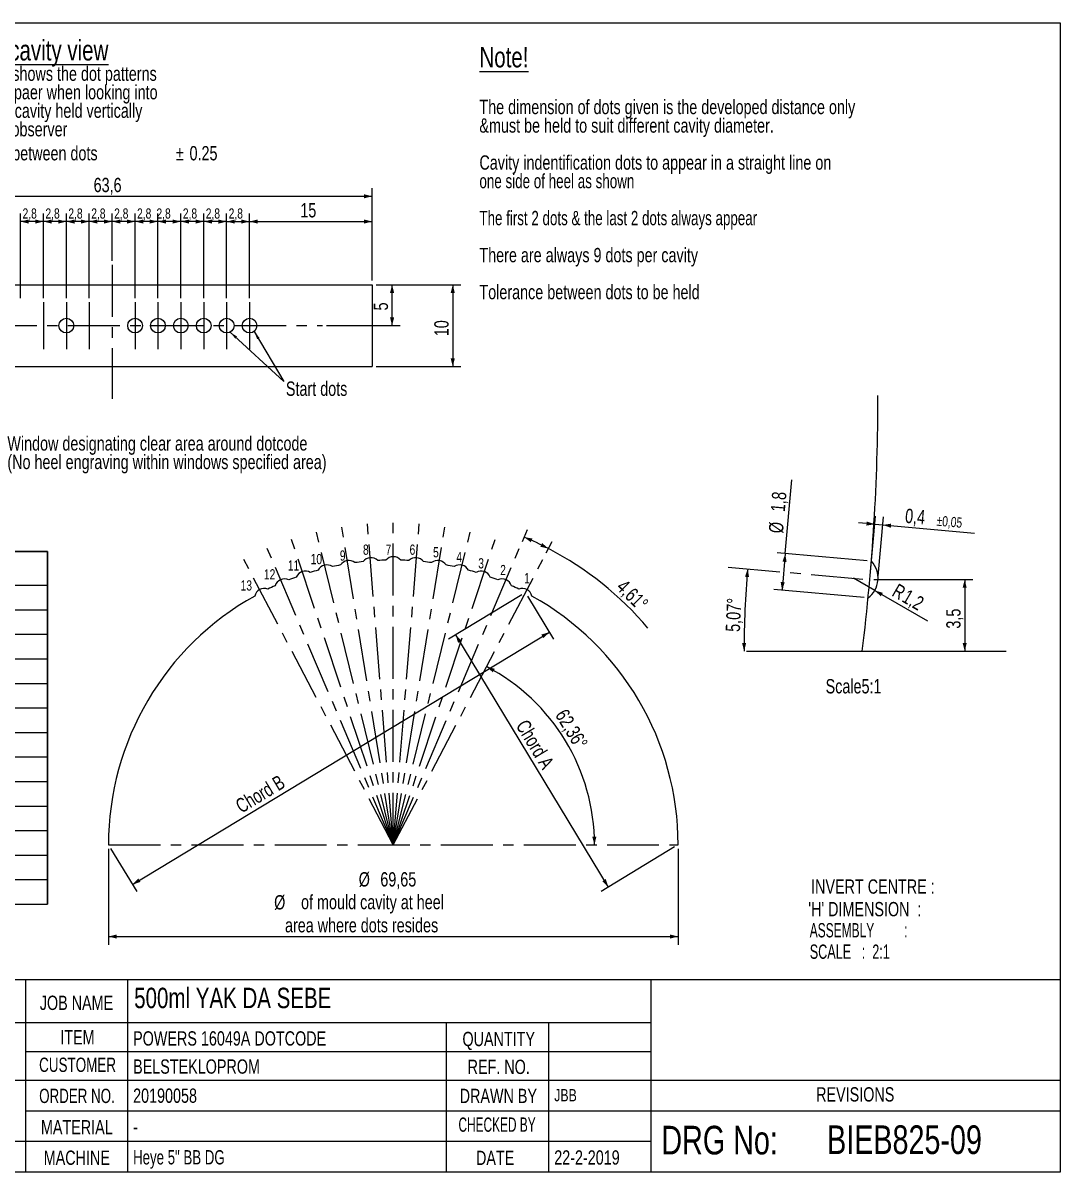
# Model space of a CAD drawing. Header units: millimetres. Extents: x 8 to 412, y 8 to 289.
# Drawn here: x 158.4 to 412, y 8 to 289 of the extents above; entities that cross this region are included whole.
import ezdxf

# ---------------------------------------------------------------- set-up
doc = ezdxf.new("R2010")
doc.units = ezdxf.units.MM
doc.linetypes.add('CENTERX2', pattern=[20.32, 12.7, -2.54, 2.54, -2.54])
for name, color, linetype in [('CENTERLINE', 4, 'CENTERX2'), ('DETAIL', 3, 'Continuous'), ('DIMENSIONS', 2, 'Continuous'), ('TEXT', 2, 'Continuous')]:
    doc.layers.add(name, color=color, linetype=linetype)
doc.layers.add('OUTLINE', color=7, linetype='Continuous', lineweight=25)
doc.styles.add('SLDTEXTSTYLE0', font='TXT', dxfattribs={"width": 0.75})
doc.styles.add('SLDTEXTSTYLE1', font='TXT', dxfattribs={"width": 0.660714})
doc.styles.add('SLDTEXTSTYLE2', font='TXT', dxfattribs={"width": 0.692308})
doc.styles.add('SLDTEXTSTYLE3', font='TXT', dxfattribs={"width": 0.702531})
doc.styles.add('SLDTEXTSTYLE4', font='TXT', dxfattribs={"width": 0.696874})
doc.styles.add('SLDTEXTSTYLE5', font='TXT', dxfattribs={"width": 0.620208})
doc.styles.add('SLDTEXTSTYLE6', font='TXT', dxfattribs={"width": 0.7})
doc.styles.add('SLDTEXTSTYLE8', font='TXT', dxfattribs={"width": 0.625})
doc.styles.add('SLDTEXTSTYLE9', font='TXT', dxfattribs={"width": 0.697917})
doc.dimstyles.new('SLDDIMSTYLE0', dxfattribs={"dimtxt": 2.5, "dimasz": 2, "dimexe": 0, "dimexo": 0.0625, "dimtad": 1, "dimlfac": 0.5, "dimrnd": 1e-09, "dimzin": 12, "dimdsep": 46, "dimtxsty": 'SLDTEXTSTYLE0', "dimsah": 1, "dimcen": 0.09, "dimadec": 0, "dimazin": 3, "dimtfac": 1, "dimtofl": 0, "dimtmove": 0, "dimatfit": 3, "dimfxl": 0, "dimfrac": 2, "dimtolj": 1, "dimtzin": 12, "dimarcsym": 0})
doc.dimstyles.new('SLDDIMSTYLE2', dxfattribs={"dimtxt": 3.5, "dimasz": 2, "dimexe": 0, "dimexo": 0.0625, "dimgap": 0.875, "dimtad": 1, "dimlfac": 0.5, "dimrnd": 1e-09, "dimzin": 12, "dimdsep": 46, "dimtxsty": 'SLDTEXTSTYLE0', "dimsah": 1, "dimcen": 0.09, "dimadec": 0, "dimazin": 3, "dimtfac": 1, "dimtofl": 0, "dimtmove": 0, "dimatfit": 3, "dimfxl": 0, "dimfrac": 2, "dimtolj": 1, "dimtzin": 12, "dimarcsym": 0})
doc.dimstyles.new('SLDDIMSTYLE3', dxfattribs={"dimtxt": 0.18, "dimasz": 2, "dimexe": 0, "dimexo": 0.0625, "dimgap": 0, "dimtad": 0, "dimtih": 1, "dimtoh": 1, "dimdec": 0, "dimrnd": 1e-09, "dimzin": 0, "dimdsep": 46, "dimtxsty": 'Standard', "dimsah": 1, "dimcen": 0.09, "dimadec": 0, "dimazin": 0, "dimtfac": 2, "dimtdec": 0, "dimtofl": 0, "dimtmove": 0, "dimatfit": 3, "dimfxl": 0, "dimfrac": 2, "dimtolj": 1, "dimtzin": 0, "dimarcsym": 0})
doc.dimstyles.new('SLDDIMSTYLE4', dxfattribs={"dimtxt": 3.5, "dimasz": 2, "dimexe": 0, "dimexo": 0.0625, "dimgap": 0.875, "dimtad": 1, "dimdec": 4, "dimlfac": 0.5, "dimzin": 12, "dimdsep": 46, "dimtxsty": 'SLDTEXTSTYLE0', "dimsah": 1, "dimcen": 0.09, "dimazin": 3, "dimtfac": 1, "dimtofl": 0, "dimtmove": 0, "dimatfit": 3, "dimfxl": 0, "dimfrac": 2, "dimtolj": 1, "dimtzin": 12, "dimarcsym": 0})
doc.dimstyles.new('SLDDIMSTYLE5', dxfattribs={"dimtxt": 3.5, "dimasz": 2, "dimexe": 0, "dimexo": 0.0625, "dimgap": 0.875, "dimtad": 1, "dimlfac": 0.2, "dimrnd": 1e-09, "dimzin": 12, "dimdsep": 46, "dimtxsty": 'SLDTEXTSTYLE0', "dimsah": 1, "dimcen": 0.09, "dimadec": 0, "dimazin": 3, "dimtfac": 1, "dimtofl": 0, "dimtmove": 0, "dimatfit": 3, "dimfxl": 0, "dimfrac": 2, "dimtolj": 1, "dimtzin": 12, "dimarcsym": 0})
doc.dimstyles.new('SLDDIMSTYLE6', dxfattribs={"dimtxt": 3.5, "dimasz": 2, "dimexe": 0, "dimexo": 0.0625, "dimgap": 0.875, "dimtad": 1, "dimlfac": 0.2, "dimrnd": 1e-09, "dimdsep": 46, "dimtxsty": 'SLDTEXTSTYLE0', "dimsah": 1, "dimcen": 0.09, "dimadec": 0, "dimazin": 2, "dimtol": 1, "dimtp": 0.05, "dimtm": 0.05, "dimtfac": 1, "dimtmove": 0, "dimatfit": 0, "dimfxl": 0, "dimfrac": 2, "dimtolj": 1, "dimarcsym": 0})
doc.dimstyles.new('SLDDIMSTYLE7', dxfattribs={"dimtxt": 3.5, "dimasz": 2, "dimexe": 0, "dimexo": 0.0625, "dimgap": 0.875, "dimtad": 1, "dimlfac": 0.2, "dimrnd": 1e-09, "dimzin": 12, "dimdsep": 46, "dimtxsty": 'SLDTEXTSTYLE0', "dimsah": 1, "dimcen": 0, "dimadec": 0, "dimazin": 3, "dimtfac": 1, "dimtofl": 0, "dimtmove": 0, "dimatfit": 3, "dimfxl": 0, "dimfrac": 2, "dimtolj": 1, "dimtzin": 12, "dimarcsym": 0})
doc.dimstyles.new('SLDDIMSTYLE8', dxfattribs={"dimtxt": 3.5, "dimasz": 2, "dimexe": 0, "dimexo": 0.0625, "dimgap": 0.875, "dimtad": 1, "dimdec": 4, "dimlfac": 0.2, "dimzin": 12, "dimdsep": 46, "dimtxsty": 'SLDTEXTSTYLE0', "dimsah": 1, "dimcen": 0.09, "dimazin": 3, "dimtfac": 1, "dimtofl": 0, "dimtmove": 0, "dimatfit": 3, "dimfxl": 0, "dimfrac": 2, "dimtolj": 1, "dimtzin": 12, "dimarcsym": 0})

# ---------------------------------------------------------------- blocks, each defined once
blk = doc.blocks.new('SW_TABLEANNOTATION_2')
at = {"layer": 'TEXT', "color": 0}
for p, q in [((0, 0), (0, -8.25)), ((0, 0), (6.17, 0)), ((0, 0), (0, -86.25)), ((71.26, 0), (0, 0)), ((6.17, 0), (6.17, -8.25)), ((6.17, 0), (30.17, 0)), ((30.17, 0), (30.17, -8.25)), ((30.17, 0), (71.26, 0)), ((71.26, 0), (71.26, -8.25)), ((71.26, -86.25), (71.26, 0)), ((0, -8.25), (0, -14.25)), ((0, -8.25), (6.17, -8.25)), ((6.17, -8.25), (6.17, -14.25)), ((6.17, -8.25), (30.17, -8.25)), ((30.17, -8.25), (30.17, -14.25)), ((30.17, -8.25), (71.26, -8.25)), ((71.26, -8.25), (71.26, -14.25)), ((0, -14.25), (0, -20.25)), ((0, -14.25), (6.17, -14.25)), ((6.17, -14.25), (6.17, -20.25)), ((6.17, -14.25), (30.17, -14.25)), ((30.17, -14.25), (30.17, -20.25)), ((30.17, -14.25), (71.26, -14.25)), ((71.26, -14.25), (71.26, -20.25)), ((0, -20.25), (0, -26.25)), ((0, -20.25), (6.17, -20.25)), ((6.17, -20.25), (6.17, -26.25)), ((6.17, -20.25), (30.17, -20.25)), ((30.17, -20.25), (30.17, -26.25)), ((30.17, -20.25), (71.26, -20.25)), ((71.26, -20.25), (71.26, -26.25)), ((0, -26.25), (0, -32.25)), ((0, -26.25), (6.17, -26.25)), ((6.17, -26.25), (6.17, -32.25)), ((6.17, -26.25), (30.17, -26.25)), ((30.17, -26.25), (30.17, -32.25)), ((30.17, -26.25), (71.26, -26.25)), ((71.26, -26.25), (71.26, -32.25)), ((0, -32.25), (0, -38.25)), ((0, -32.25), (6.17, -32.25)), ((6.17, -32.25), (6.17, -38.25)), ((6.17, -32.25), (30.17, -32.25)), ((30.17, -32.25), (30.17, -38.25)), ((30.17, -32.25), (71.26, -32.25)), ((71.26, -32.25), (71.26, -38.25)), ((0, -38.25), (0, -44.25)), ((0, -38.25), (6.17, -38.25)), ((6.17, -38.25), (6.17, -44.25)), ((6.17, -38.25), (30.17, -38.25)), ((30.17, -38.25), (30.17, -44.25)), ((30.17, -38.25), (71.26, -38.25)), ((71.26, -38.25), (71.26, -44.25)), ((0, -44.25), (0, -50.25)), ((0, -44.25), (6.17, -44.25)), ((6.17, -44.25), (6.17, -50.25)), ((6.17, -44.25), (30.17, -44.25)), ((30.17, -44.25), (30.17, -50.25)), ((30.17, -44.25), (71.26, -44.25)), ((71.26, -44.25), (71.26, -50.25)), ((0, -50.25), (0, -56.25)), ((0, -50.25), (6.17, -50.25)), ((6.17, -50.25), (6.17, -56.25)), ((6.17, -50.25), (30.17, -50.25)), ((30.17, -50.25), (30.17, -56.25)), ((30.17, -50.25), (71.26, -50.25)), ((71.26, -50.25), (71.26, -56.25)), ((0, -56.25), (0, -62.25)), ((0, -56.25), (6.17, -56.25)), ((6.17, -56.25), (6.17, -62.25)), ((6.17, -56.25), (30.17, -56.25)), ((30.17, -56.25), (30.17, -62.25)), ((30.17, -56.25), (71.26, -56.25)), ((71.26, -56.25), (71.26, -62.25)), ((0, -62.25), (0, -68.25)), ((0, -62.25), (6.17, -62.25)), ((6.17, -62.25), (6.17, -68.25)), ((6.17, -62.25), (30.17, -62.25)), ((30.17, -62.25), (30.17, -68.25)), ((30.17, -62.25), (71.26, -62.25)), ((71.26, -62.25), (71.26, -68.25)), ((0, -68.25), (0, -74.25)), ((0, -68.25), (6.17, -68.25)), ((6.17, -68.25), (6.17, -74.25)), ((6.17, -68.25), (30.17, -68.25)), ((30.17, -68.25), (30.17, -74.25)), ((30.17, -68.25), (71.26, -68.25)), ((71.26, -68.25), (71.26, -74.25)), ((0, -74.25), (0, -80.25)), ((0, -74.25), (6.17, -74.25)), ((6.17, -74.25), (6.17, -80.25)), ((6.17, -74.25), (30.17, -74.25)), ((30.17, -74.25), (30.17, -80.25)), ((30.17, -74.25), (71.26, -74.25)), ((71.26, -74.25), (71.26, -80.25)), ((0, -80.25), (0, -86.25)), ((0, -80.25), (6.17, -80.25)), ((6.17, -80.25), (6.17, -86.25)), ((6.17, -80.25), (30.17, -80.25)), ((30.17, -80.25), (30.17, -86.25)), ((30.17, -80.25), (71.26, -80.25)), ((71.26, -80.25), (71.26, -86.25)), ((0, -86.25), (6.17, -86.25)), ((0, -86.25), (71.26, -86.25)), ((6.17, -86.25), (30.17, -86.25)), ((30.17, -86.25), (71.26, -86.25))]:
    blk.add_line(p, q, dxfattribs=at)
at = {"layer": 'TEXT', "color": 0, "char_height": 3.5, "attachment_point": 1, "style": 'SLDTEXTSTYLE0'}
for s, insert in [('Chord A', (8.65, -2.31)), ('Chord B', (41.58, -2.31)), ('1', (1.79, -9.44)), ('36,06', (12.35, -9.44)), ('59,59', (44.9, -9.44)), ('2', (1.79, -15.44)), ('38,43', (12.35, -15.44)), ('58,09', (44.9, -15.44)), ('3', (1.79, -21.44)), ('40,73', (12.35, -21.44)), ('56,5', (46.19, -21.44)), ('4', (1.79, -27.44)), ('42,97', (12.35, -27.44)), ('54,82', (44.9, -27.44)), ('5', (1.79, -33.44)), ('45,14', (12.35, -33.44)), ('53,05', (44.9, -33.44)), ('6', (1.79, -39.44)), ('47,23', (12.35, -39.44)), ('51,19', (44.9, -39.44)), ('7', (1.79, -45.44)), ('49,25', (12.35, -45.44)), ('49,25', (44.9, -45.44)), ('8', (1.79, -51.44)), ('51,19', (12.35, -51.44)), ('47,23', (44.9, -51.44)), ('9', (1.79, -57.44)), ('53,05', (12.35, -57.44)), ('45,14', (44.9, -57.44)), ('10', (0.5, -63.44)), ('54,82', (12.35, -63.44)), ('42,97', (44.9, -63.44)), ('11', (0.5, -69.44)), ('56,5', (13.65, -69.44)), ('40,73', (44.9, -69.44)), ('12', (0.5, -75.44)), ('58,09', (12.35, -75.44)), ('38,43', (44.9, -75.44)), ('13', (0.5, -81.44)), ('59,59', (12.35, -81.44)), ('36,06', (44.9, -81.44))]:
    blk.add_mtext(s, dxfattribs=dict(at, insert=insert))
blk = doc.blocks.new('_D')
at = {"layer": 'DIMENSIONS'}
for p, q in [((202.61, 221.73), (202.61, 242.44)), ((208.21, 221.73), (208.21, 242.44)), ((208.21, 240.44), (202.61, 240.44))]:
    blk.add_line(p, q, dxfattribs=at)
for points in [[(202.61, 240.44), (204.61, 239.94), (204.61, 240.94)], [(208.21, 240.44), (206.21, 240.94), (206.21, 239.94)]]:
    blk.add_solid(points, dxfattribs=at)
at = {"layer": 'DIMENSIONS', "insert": (203.1, 243.66), "char_height": 2.5, "attachment_point": 1, "style": 'SLDTEXTSTYLE0'}
blk.add_mtext('2,8', dxfattribs=at)
blk = doc.blocks.new('_D_1')
at = {"layer": 'DIMENSIONS'}
for p, q in [((197.01, 221.73), (197.01, 242.44)), ((202.61, 221.73), (202.61, 242.44)), ((202.61, 240.44), (197.01, 240.44))]:
    blk.add_line(p, q, dxfattribs=at)
for points in [[(197.01, 240.44), (199.01, 239.94), (199.01, 240.94)], [(202.61, 240.44), (200.61, 240.94), (200.61, 239.94)]]:
    blk.add_solid(points, dxfattribs=at)
at = {"layer": 'DIMENSIONS', "insert": (197.5, 243.66), "char_height": 2.5, "attachment_point": 1, "style": 'SLDTEXTSTYLE0'}
blk.add_mtext('2,8', dxfattribs=at)
blk = doc.blocks.new('_D_2')
at = {"layer": 'DIMENSIONS'}
for p, q in [((191.41, 221.73), (191.41, 242.44)), ((197.01, 221.73), (197.01, 242.44)), ((197.01, 240.44), (191.41, 240.44))]:
    blk.add_line(p, q, dxfattribs=at)
for points in [[(191.41, 240.44), (193.41, 239.94), (193.41, 240.94)], [(197.01, 240.44), (195.01, 240.94), (195.01, 239.94)]]:
    blk.add_solid(points, dxfattribs=at)
at = {"layer": 'DIMENSIONS', "insert": (191.05, 243.66), "char_height": 2.5, "attachment_point": 1, "style": 'SLDTEXTSTYLE0'}
blk.add_mtext('2,8', dxfattribs=at)
blk = doc.blocks.new('_D_3')
at = {"layer": 'DIMENSIONS'}
for p, q in [((185.81, 221.73), (185.81, 242.44)), ((191.41, 221.73), (191.41, 242.44)), ((191.41, 240.44), (185.81, 240.44))]:
    blk.add_line(p, q, dxfattribs=at)
for points in [[(185.81, 240.44), (187.81, 239.94), (187.81, 240.94)], [(191.41, 240.44), (189.41, 240.94), (189.41, 239.94)]]:
    blk.add_solid(points, dxfattribs=at)
at = {"layer": 'DIMENSIONS', "insert": (186.3, 243.66), "char_height": 2.5, "attachment_point": 1, "style": 'SLDTEXTSTYLE0'}
blk.add_mtext('2,8', dxfattribs=at)
blk = doc.blocks.new('_D_4')
at = {"layer": 'DIMENSIONS'}
for p, q in [((180.21, 230.82), (180.21, 242.44)), ((185.81, 221.73), (185.81, 242.44)), ((185.81, 240.44), (180.21, 240.44))]:
    blk.add_line(p, q, dxfattribs=at)
for points in [[(180.21, 240.44), (182.21, 239.94), (182.21, 240.94)], [(185.81, 240.44), (183.81, 240.94), (183.81, 239.94)]]:
    blk.add_solid(points, dxfattribs=at)
at = {"layer": 'DIMENSIONS', "insert": (180.7, 243.66), "char_height": 2.5, "attachment_point": 1, "style": 'SLDTEXTSTYLE0'}
blk.add_mtext('2,8', dxfattribs=at)
blk = doc.blocks.new('_D_5')
at = {"layer": 'DIMENSIONS'}
for p, q in [((174.61, 221.73), (174.61, 242.44)), ((180.21, 230.82), (180.21, 242.44)), ((180.21, 240.44), (174.61, 240.44))]:
    blk.add_line(p, q, dxfattribs=at)
for points in [[(174.61, 240.44), (176.61, 239.94), (176.61, 240.94)], [(180.21, 240.44), (178.21, 240.94), (178.21, 239.94)]]:
    blk.add_solid(points, dxfattribs=at)
at = {"layer": 'DIMENSIONS', "insert": (175.1, 243.66), "char_height": 2.5, "attachment_point": 1, "style": 'SLDTEXTSTYLE0'}
blk.add_mtext('2,8', dxfattribs=at)
blk = doc.blocks.new('_D_6')
at = {"layer": 'DIMENSIONS'}
for p, q in [((169.01, 221.73), (169.01, 242.44)), ((174.61, 221.73), (174.61, 242.44)), ((174.61, 240.44), (169.01, 240.44))]:
    blk.add_line(p, q, dxfattribs=at)
for points in [[(169.01, 240.44), (171.01, 239.94), (171.01, 240.94)], [(174.61, 240.44), (172.61, 240.94), (172.61, 239.94)]]:
    blk.add_solid(points, dxfattribs=at)
at = {"layer": 'DIMENSIONS', "insert": (169.5, 243.66), "char_height": 2.5, "attachment_point": 1, "style": 'SLDTEXTSTYLE0'}
blk.add_mtext('2,8', dxfattribs=at)
blk = doc.blocks.new('_D_7')
at = {"layer": 'DIMENSIONS'}
for p, q in [((163.41, 221.73), (163.41, 242.44)), ((169.01, 221.73), (169.01, 242.44)), ((169.01, 240.44), (163.41, 240.44))]:
    blk.add_line(p, q, dxfattribs=at)
for points in [[(163.41, 240.44), (165.41, 239.94), (165.41, 240.94)], [(169.01, 240.44), (167.01, 240.94), (167.01, 239.94)]]:
    blk.add_solid(points, dxfattribs=at)
at = {"layer": 'DIMENSIONS', "insert": (163.9, 243.66), "char_height": 2.5, "attachment_point": 1, "style": 'SLDTEXTSTYLE0'}
blk.add_mtext('2,8', dxfattribs=at)
blk = doc.blocks.new('_D_8')
at = {"layer": 'DIMENSIONS'}
for p, q in [((157.81, 221.73), (157.81, 242.44)), ((163.41, 221.73), (163.41, 242.44)), ((163.41, 240.44), (157.81, 240.44))]:
    blk.add_line(p, q, dxfattribs=at)
for points in [[(157.81, 240.44), (159.81, 239.94), (159.81, 240.94)], [(163.41, 240.44), (161.41, 240.94), (161.41, 239.94)]]:
    blk.add_solid(points, dxfattribs=at)
at = {"layer": 'DIMENSIONS', "insert": (158.3, 243.66), "char_height": 2.5, "attachment_point": 1, "style": 'SLDTEXTSTYLE0'}
blk.add_mtext('2,8', dxfattribs=at)
blk = doc.blocks.new('_D_11')
at = {"layer": 'DIMENSIONS'}
for p, q in [((208.21, 221.73), (208.21, 242.44)), ((213.81, 221.73), (213.81, 242.44)), ((208.21, 240.44), (213.81, 240.44))]:
    blk.add_line(p, q, dxfattribs=at)
for points in [[(208.21, 240.44), (210.21, 239.94), (210.21, 240.94)], [(213.81, 240.44), (211.81, 240.94), (211.81, 239.94)]]:
    blk.add_solid(points, dxfattribs=at)
at = {"layer": 'DIMENSIONS', "insert": (208.7, 243.66), "char_height": 2.5, "attachment_point": 1, "style": 'SLDTEXTSTYLE0'}
blk.add_mtext('2,8', dxfattribs=at)
blk = doc.blocks.new('_D_13')
at = {"layer": 'DIMENSIONS'}
for p, q in [((244.81, 224.99), (265.5, 224.99)), ((263.5, 224.99), (263.5, 204.99)), ((244.81, 204.99), (265.5, 204.99))]:
    blk.add_line(p, q, dxfattribs=at)
for points in [[(263.5, 224.99), (263, 222.99), (264, 222.99)], [(263.5, 204.99), (264, 206.99), (263, 206.99)]]:
    blk.add_solid(points, dxfattribs=at)
at = {"layer": 'DIMENSIONS', "insert": (258.99, 212.4), "char_height": 3.5, "attachment_point": 1, "rotation": 90, "style": 'SLDTEXTSTYLE0'}
blk.add_mtext('10', dxfattribs=at)
blk = doc.blocks.new('_D_14')
at = {"layer": 'DIMENSIONS'}
for p, q in [((213.81, 221.73), (213.81, 242.44)), ((243.81, 225.99), (243.81, 242.44)), ((213.81, 240.44), (243.81, 240.44))]:
    blk.add_line(p, q, dxfattribs=at)
for points in [[(213.81, 240.44), (215.81, 239.94), (215.81, 240.94)], [(243.81, 240.44), (241.81, 240.94), (241.81, 239.94)]]:
    blk.add_solid(points, dxfattribs=at)
at = {"layer": 'DIMENSIONS', "insert": (226.22, 244.95), "char_height": 3.5, "attachment_point": 1, "style": 'SLDTEXTSTYLE0'}
blk.add_mtext('15', dxfattribs=at)
blk = doc.blocks.new('_D_16')
at = {"layer": 'DIMENSIONS'}
for p, q in [((116.61, 225.99), (116.61, 248.62)), ((243.81, 225.99), (243.81, 248.62)), ((116.61, 246.62), (243.81, 246.62))]:
    blk.add_line(p, q, dxfattribs=at)
for points in [[(116.61, 246.62), (118.61, 246.12), (118.61, 247.12)], [(243.81, 246.62), (241.81, 247.12), (241.81, 246.12)]]:
    blk.add_solid(points, dxfattribs=at)
at = {"layer": 'DIMENSIONS', "insert": (175.68, 251.13), "char_height": 3.5, "attachment_point": 1, "style": 'SLDTEXTSTYLE0'}
blk.add_mtext('63,6', dxfattribs=at)
blk = doc.blocks.new('_D_17')
at = {"layer": 'DIMENSIONS'}
for p, q in [((244.81, 224.99), (250.67, 224.99)), ((248.67, 214.99), (248.67, 224.99)), ((232.65, 214.99), (250.67, 214.99))]:
    blk.add_line(p, q, dxfattribs=at)
for points in [[(248.67, 224.99), (248.17, 222.99), (249.17, 222.99)], [(248.67, 214.99), (249.17, 216.99), (248.17, 216.99)]]:
    blk.add_solid(points, dxfattribs=at)
at = {"layer": 'DIMENSIONS', "insert": (244.16, 218.7), "char_height": 3.5, "attachment_point": 1, "rotation": 90, "style": 'SLDTEXTSTYLE0'}
blk.add_mtext('5', dxfattribs=at)
blk = doc.blocks.new('SW_NOTE_0_5')
at = {"layer": 'TEXT', "color": 0, "char_height": 3.5, "attachment_point": 1, "style": 'SLDTEXTSTYLE0'}
for s, insert in [('Tolerance between dots', (0, 4.5)), ('%%p', (56.62, 4.5)), ('0.25', (59.95, 4.5))]:
    blk.add_mtext(s, dxfattribs=dict(at, insert=insert))
blk = doc.blocks.new('SW_NOTE_0_6')
at = {"layer": 'TEXT', "color": 0, "char_height": 3.5, "attachment_point": 1, "style": 'SLDTEXTSTYLE0'}
for s, insert in [('Window designating clear area around dotcode', (0.56, 4.54)), ('(No heel engraving within windows specified area)', (0.56, 0.01))]:
    blk.add_mtext(s, dxfattribs=dict(at, insert=insert))
blk = doc.blocks.new('SW_NOTE_0_7')
at = {"layer": 'TEXT', "color": 0, "attachment_point": 1, "style": 'SLDTEXTSTYLE0'}
for s, insert, char_height in [('\\LMould cavity view', (0, 6.45), 5), ('The chart shows the dot patterns', (0, -0.03), 3.5), ('as they appaer when looking into', (0, -4.55), 3.5), ('the mould cavity held vertically', (0, -9.08), 3.5), ('in front of observer', (0, -13.61), 3.5)]:
    blk.add_mtext(s, dxfattribs=dict(at, insert=insert, char_height=char_height))
blk = doc.blocks.new('SW_NOTE_0_8')
at = {"layer": 'TEXT', "color": 0, "attachment_point": 1}
for s, insert, char_height, style in [('\\LNote!', (0, 6.45), 5, 'SLDTEXTSTYLE0'), ('The dimension of dots given is the developed distance only', (0, -6.49), 3.5, 'SLDTEXTSTYLE0'), ('&must be held to suit different cavity diameter.', (0, -11.02), 3.5, 'SLDTEXTSTYLE0'), ('Cavity indentification dots to appear in a straight line on', (0, -20.07), 3.5, 'SLDTEXTSTYLE0'), ('one side of heel as shown', (0, -24.6), 3.5, 'SLDTEXTSTYLE6'), ('The first 2 dots & the last 2 dots always appear', (0, -33.65), 3.5, 'SLDTEXTSTYLE9'), ('There are always 9 dots per cavity', (0, -42.7), 3.5, 'SLDTEXTSTYLE0'), ('Tolerance between dots to be held', (0, -51.75), 3.5, 'SLDTEXTSTYLE0')]:
    blk.add_mtext(s, dxfattribs=dict(at, insert=insert, char_height=char_height, style=style))
blk = doc.blocks.new('_D_18')
at = {"layer": 'DIMENSIONS'}
for p, q in [((179.32, 87.01), (179.32, 63.59)), ((318.62, 87.01), (318.62, 63.59)), ((179.32, 65.59), (318.62, 65.59))]:
    blk.add_line(p, q, dxfattribs=at)
for points in [[(179.32, 65.59), (181.32, 65.09), (181.32, 66.09)], [(318.62, 65.59), (316.62, 66.09), (316.62, 65.09)]]:
    blk.add_solid(points, dxfattribs=at)
at = {"layer": 'DIMENSIONS', "char_height": 3.5, "attachment_point": 1, "style": 'SLDTEXTSTYLE0'}
for s, insert in [('%%c', (240.51, 81.32)), ('69,65', (245.79, 81.32)), ('of mould cavity at heel', (226.41, 75.77)), ('%%c', (219.82, 75.71)), ('area where dots resides', (222.48, 70.11))]:
    blk.add_mtext(s, dxfattribs=dict(at, insert=insert))
blk = doc.blocks.new('_D_19')
at = {"layer": 'DIMENSIONS'}
blk.add_arc((248.97, 88.01), 49.19, 0, 62.3598, dxfattribs=at)
for points in [[(271.79, 131.59), (273.3, 130.19), (273.78, 131.06)], [(298.16, 88.01), (298.62, 90.02), (297.62, 90)]]:
    blk.add_solid(points, dxfattribs=at)
at = {"layer": 'DIMENSIONS', "insert": (291.42, 121.59), "char_height": 3.5, "attachment_point": 1, "rotation": 301.1799, "style": 'SLDTEXTSTYLE0'}
blk.add_mtext('62,36°', dxfattribs=at)
blk = doc.blocks.new('_D_20')
at = {"layer": 'DIMENSIONS'}
for p, q in [((280.52, 162.23), (281.75, 165.11)), ((286.38, 159.46), (287.83, 162.23))]:
    blk.add_line(p, q, dxfattribs=at)
for start, end in [(62.3598, 66.9665), (40.4141, 62.3598)]:
    blk.add_arc((248.97, 88.01), 81.78, start, end, dxfattribs=at)
for points in [[(280.96, 163.27), (282.59, 162.01), (283, 162.92)], [(286.91, 160.46), (285.35, 161.81), (284.9, 160.92)]]:
    blk.add_solid(points, dxfattribs=at)
at = {"layer": 'DIMENSIONS', "insert": (305.74, 153.22), "char_height": 3.5, "attachment_point": 1, "rotation": 315.3385, "style": 'SLDTEXTSTYLE0'}
blk.add_mtext('4,61°', dxfattribs=at)
blk = doc.blocks.new('_D_21')
at = {"layer": 'DIMENSIONS'}
for p, q in [((280.42, 149.19), (262.49, 138.34)), ((264.2, 139.38), (301.54, 77.67)), ((317.76, 87.49), (299.82, 76.64))]:
    blk.add_line(p, q, dxfattribs=at)
for points in [[(264.2, 139.38), (264.8, 137.41), (265.66, 137.92)], [(301.54, 77.67), (300.93, 79.64), (300.07, 79.13)]]:
    blk.add_solid(points, dxfattribs=at)
at = {"layer": 'DIMENSIONS', "insert": (281.8, 119), "char_height": 3.5, "attachment_point": 1, "rotation": 301.1799, "style": 'SLDTEXTSTYLE0'}
blk.add_mtext('Chord A', dxfattribs=at)
blk = doc.blocks.new('_D_22')
at = {"layer": 'DIMENSIONS'}
for p, q in [((281.8, 148.86), (288.17, 138.32)), ((185.17, 78.33), (287.13, 140.03)), ((179.83, 87.15), (186.21, 76.62))]:
    blk.add_line(p, q, dxfattribs=at)
for points in [[(287.13, 140.03), (285.16, 139.43), (285.68, 138.57)], [(185.17, 78.33), (187.14, 78.94), (186.62, 79.8)]]:
    blk.add_solid(points, dxfattribs=at)
at = {"layer": 'DIMENSIONS', "insert": (209.99, 98.62), "char_height": 3.5, "attachment_point": 1, "rotation": 31.1799, "style": 'SLDTEXTSTYLE0'}
blk.add_mtext('Chord B', dxfattribs=at)
blk = doc.blocks.new('_D_23')
at = {"layer": 'DIMENSIONS'}
for p, q in [((344.81, 159.22), (346.41, 177.28)), ((364.86, 157.44), (342.82, 159.4)), ((344.81, 159.22), (344.02, 150.26)), ((364.07, 148.48), (342.02, 150.43))]:
    blk.add_line(p, q, dxfattribs=at)
for points in [[(344.81, 159.22), (344.14, 157.27), (345.13, 157.18)], [(344.02, 150.26), (344.69, 152.2), (343.69, 152.29)]]:
    blk.add_solid(points, dxfattribs=at)
at = {"layer": 'DIMENSIONS', "char_height": 3.5, "attachment_point": 1, "rotation": 84.9302, "style": 'SLDTEXTSTYLE0'}
for s, insert in [('1,8', (341.21, 169.65)), ('%%c', (340.74, 164.4))]:
    blk.add_mtext(s, dxfattribs=dict(at, insert=insert))
blk = doc.blocks.new('_D_24')
at = {"layer": 'DIMENSIONS'}
for p, q in [((366.68, 166.41), (362.7, 166.77)), ((365.57, 153.86), (366.86, 168.41)), ((366.68, 166.41), (368.68, 166.24)), ((367.56, 153.69), (368.85, 168.23)), ((368.68, 166.24), (391.11, 164.25))]:
    blk.add_line(p, q, dxfattribs=at)
for points in [[(366.68, 166.41), (364.74, 167.09), (364.65, 166.09)], [(368.68, 166.24), (370.62, 165.56), (370.71, 166.56)]]:
    blk.add_solid(points, dxfattribs=at)
at = {"layer": 'DIMENSIONS', "attachment_point": 1, "rotation": 354.9302, "style": 'SLDTEXTSTYLE0'}
for s, insert, char_height in [('0,4', (374.31, 170.27), 3.5), ('±0,05', (381.95, 168.57), 2.5)]:
    blk.add_mtext(s, dxfattribs=dict(at, insert=insert, char_height=char_height))
blk = doc.blocks.new('_D_25')
at = {"layer": 'DIMENSIONS'}
for p, q in [((366.48, 152.87), (390.69, 152.87)), ((388.69, 152.87), (388.69, 135.37))]:
    blk.add_line(p, q, dxfattribs=at)
for points in [[(388.69, 152.87), (388.19, 150.87), (389.19, 150.87)], [(388.69, 135.37), (389.19, 137.37), (388.19, 137.37)]]:
    blk.add_solid(points, dxfattribs=at)
at = {"layer": 'DIMENSIONS', "insert": (384.18, 140.89), "char_height": 3.5, "attachment_point": 1, "rotation": 90, "style": 'SLDTEXTSTYLE0'}
blk.add_mtext('3,5', dxfattribs=at)
blk = doc.blocks.new('_D_26')
at = {"layer": 'DIMENSIONS'}
for q in [(361.48, 153.22), (379.59, 142.76)]:
    blk.add_line((366.69, 150.21), q, dxfattribs=at)
blk.add_solid([(366.69, 150.21), (368.17, 148.78), (368.67, 149.65)], dxfattribs=at)
at = {"layer": 'DIMENSIONS', "char_height": 3.5, "attachment_point": 1, "rotation": 330, "style": 'SLDTEXTSTYLE0'}
for s, insert in [('R', (372.4, 152.07)), ('1,2', (374.85, 150.66))]:
    blk.add_mtext(s, dxfattribs=dict(at, insert=insert))
blk = doc.blocks.new('_D_27')
at = {"layer": 'DIMENSIONS'}
blk.add_arc((562.74, 135.37), 228, 174.9302, 180, dxfattribs=at)
for points in [[(335.63, 155.52), (334.97, 153.57), (335.96, 153.48)], [(334.74, 135.37), (335.25, 137.37), (334.25, 137.37)]]:
    blk.add_solid(points, dxfattribs=at)
at = {"layer": 'DIMENSIONS', "insert": (330.22, 140.2), "char_height": 3.5, "attachment_point": 1, "rotation": 87.4651, "style": 'SLDTEXTSTYLE0'}
blk.add_mtext('5,07°', dxfattribs=at)

msp = doc.modelspace()

# ---------------------------------------------------------------- linework, layer by layer
at = {"layer": 'CENTERLINE'}
for p, q in [((180.20959, 229.8209), (180.20959, 197.05107)), ((163.40959, 220.73444), (163.40959, 209.24218)), ((169.00959, 220.73444), (169.00959, 209.24218)), ((174.60959, 220.73444), (174.60959, 209.24218)), ((185.80959, 220.73444), (185.80959, 209.24218)), ((191.40959, 220.73444), (191.40959, 209.24218)), ((197.00959, 220.73444), (197.00959, 209.24218)), ((202.60959, 220.73444), (202.60959, 209.24218)), ((208.20959, 220.73444), (208.20959, 209.24218)), ((213.80959, 220.73444), (213.80959, 209.24218)), ((128.76686, 214.98831), (231.65232, 214.98831)), ((248.96553, 88.00994), (236.21261, 166.63236)), ((248.96553, 88.00994), (242.5684, 167.40263)), ((248.96553, 88.00994), (248.96553, 167.65994)), ((248.96553, 88.00994), (255.36265, 167.40263)), ((248.96553, 88.00994), (261.71844, 166.63236)), ((248.96553, 88.00994), (223.78875, 163.57615)), ((248.96553, 88.00994), (223.78875, 163.57615)), ((248.96553, 88.00994), (229.93922, 165.35412)), ((248.96553, 88.00994), (267.99183, 165.35412)), ((248.96553, 88.00994), (274.1423, 163.57615)), ((248.96553, 88.00994), (217.80096, 161.30995)), ((248.96553, 88.00994), (280.1301, 161.30995)), ((248.96553, 88.00994), (212.01451, 158.57016)), ((248.96553, 88.00994), (285.91654, 158.57016)), ((330.86944, 155.93897), (365.4823, 152.86826)), ((179.31553, 88.00994), (318.61553, 88.00994))]:
    msp.add_line(p, q, dxfattribs=at)
at = {"layer": 'DETAIL'}
for p, q in [((116.60959, 224.98831), (243.80959, 224.98831)), ((243.80959, 224.98831), (243.80959, 204.98831)), ((116.60959, 204.98831), (243.80959, 204.98831))]:
    msp.add_line(p, q, dxfattribs=at)
at = {"layer": 'OUTLINE'}
for p, q in [((8, 289), (412, 289)), ((412, 289), (412, 8)), ((335.29562, 135.36826), (398.84325, 135.36826)), ((412, 55), (8, 55)), ((159, 55), (159, 8)), ((184, 55), (184, 8)), ((312, 8), (312, 55)), ((159, 44.5), (99, 44.5)), ((312, 44.5), (159, 44.5)), ((262, 8), (262, 44.5)), ((287, 8), (287, 44.5)), ((159, 37.5), (312, 37.5)), ((99, 30.5), (412, 30.5)), ((159, 23), (312, 23)), ((312, 23), (412, 23)), ((312, 15.5), (99, 15.5)), ((412, 8), (8, 8))]:
    msp.add_line(p, q, dxfattribs=at)
for centre in [(169.00959, 214.98831), (185.80959, 214.98831), (191.40959, 214.98831), (197.00959, 214.98831), (202.60959, 214.98831), (208.20959, 214.98831), (213.80959, 214.98831)]:
    msp.add_circle(centre, 1.8, dxfattribs=at)
for centre, radius, start, end in [((-141.7557, 197.86826), 509.23019, 352.9500681, 0), ((238.06662, 155.20234), 2.37941, 50.0576774, 148.369106), ((243.49841, 155.86062), 2.37941, 45.4509816, 143.7624101), ((248.96553, 88.00994), 69.65, 91.4808885, 93.1258073), ((248.96553, 156.08053), 2.37941, 40.8442857, 139.1557143), ((248.96553, 88.00994), 69.65, 86.8741927, 88.5191115), ((254.43264, 155.86062), 2.37941, 36.2375899, 134.5490184), ((259.86444, 155.20234), 2.37941, 31.630894, 129.9423226), ((227.44892, 152.59043), 2.37941, 59.2710691, 157.5824976), ((248.96553, 88.00994), 69.65, 105.3009761, 106.9458948), ((232.70524, 154.10992), 2.37941, 54.6643732, 152.9758018), ((248.96553, 88.00994), 69.65, 100.6942802, 102.339199), ((248.96553, 88.00994), 69.65, 96.0875844, 97.7325031), ((248.96553, 88.00994), 69.65, 82.2674969, 83.9124156), ((248.96553, 88.00994), 69.65, 77.660801, 79.3057198), ((265.22582, 154.10992), 2.37941, 27.0241982, 125.3356268), ((248.96553, 88.00994), 69.65, 73.0541052, 74.6990239), ((270.48213, 152.59043), 2.37941, 22.4175024, 120.7289309), ((361.47543, 153.22373), 6.02261, 306.5831432, 43.277326), ((222.33162, 150.65369), 2.37941, 63.8777649, 162.1891935), ((248.96553, 88.00994), 69.65, 109.9076719, 111.5525907), ((248.96553, 88.00994), 69.65, 68.4474093, 70.0923281), ((275.59943, 150.65369), 2.37941, 17.8108065, 116.1222351), ((275.59943, 150.65369), 2.37941, 17.8108065, 116.1222351), ((217.3864, 148.31221), 2.37941, 68.4844608, 166.7958893), ((248.96553, 88.00994), 69.65, 114.5143677, 116.1592865), ((248.96553, 88.00994), 69.65, 63.8407135, 65.4856323), ((280.54465, 148.31221), 2.37941, 13.2041107, 111.5155392), ((248.96553, 88.00994), 69.65, 119.1210636, 180), ((248.96553, 88.00994), 69.65, 0, 60.8789364)]:
    msp.add_arc(centre, radius, start, end, dxfattribs=at)

# ---------------------------------------------------------------- block references
at = {"layer": 'TEXT'}
for name, p in [('SW_NOTE_0_7', (139.99589, 278.38373)), ('SW_NOTE_0_8', (270.02246, 276.69586)), ('SW_NOTE_0_5', (139.18739, 254.4036)), ('SW_NOTE_0_6', (154.02977, 183.39085)), ('SW_TABLEANNOTATION_2', (93.10775, 159.75441))]:
    msp.add_blockref(name, p, dxfattribs=at)

# ---------------------------------------------------------------- texts
for s, insert, char_height, attachment_point, style in [('Start dots', (222.70015, 201.31612), 3.5, 1, 'SLDTEXTSTYLE0'), ('8', (242.94685, 161.45111), 2.5, 3, 'SLDTEXTSTYLE0'), ('7', (247.08891, 161.45111), 2.5, 1, 'SLDTEXTSTYLE0'), ('6', (252.94128, 161.45111), 2.5, 1, 'SLDTEXTSTYLE0'), ('5', (258.68519, 160.82491), 2.5, 1, 'SLDTEXTSTYLE0'), ('11', (225.97037, 157.59227), 2.5, 3, 'SLDTEXTSTYLE0'), ('10', (231.54791, 159.14622), 2.5, 3, 'SLDTEXTSTYLE0'), ('9', (237.28059, 160.00766), 2.5, 3, 'SLDTEXTSTYLE0'), ('4', (264.375, 159.64183), 2.5, 1, 'SLDTEXTSTYLE0'), ('3', (269.73563, 158.10864), 2.5, 1, 'SLDTEXTSTYLE0'), ('12', (220.11045, 155.4115), 2.5, 3, 'SLDTEXTSTYLE0'), ('2', (275.09791, 156.46178), 2.5, 1, 'SLDTEXTSTYLE0'), ('13', (214.41342, 152.7019), 2.5, 3, 'SLDTEXTSTYLE0'), ('1', (280.97565, 154.46302), 2.5, 1, 'SLDTEXTSTYLE0'), ('Scale5:1', (354.68063, 128.54664), 3.5, 1, 'SLDTEXTSTYLE0'), ('INVERT CENTRE :', (351.13201, 79.56571), 3.5, 1, 'SLDTEXTSTYLE0'), ("'H' DIMENSION  :", (350.44396, 74.03884), 3.5, 1, 'SLDTEXTSTYLE0'), ('ASSEMBLY         :', (350.79564, 68.87764), 3.5, 1, 'SLDTEXTSTYLE8'), ('SCALE   :  2:1', (350.79564, 63.64092), 3.5, 1, 'SLDTEXTSTYLE1'), ('JOB NAME', (171.48697, 51.1278), 3.5, 2, 'SLDTEXTSTYLE0'), ('500ml YAK DA SEBE', (185.59608, 53.07133), 5, 1, 'SLDTEXTSTYLE0'), ('ITEM', (171.71908, 42.70142), 3.5, 2, 'SLDTEXTSTYLE0'), ('POWERS 16049A DOTCODE', (185.33565, 42.42156), 3.5, 1, 'SLDTEXTSTYLE0'), ('QUANTITY', (274.74339, 42.28181), 3.5, 2, 'SLDTEXTSTYLE0'), ('CUSTOMER', (171.75551, 35.97385), 3.5, 2, 'SLDTEXTSTYLE3'), ('BELSTEKLOPROM', (185.33565, 35.54554), 3.5, 1, 'SLDTEXTSTYLE0'), ('REF. NO.', (274.74262, 35.47023), 3.5, 2, 'SLDTEXTSTYLE0'), ('ORDER NO.', (171.60764, 28.37055), 3.5, 2, 'SLDTEXTSTYLE4'), ('20190058', (185.33565, 28.42402), 3.5, 1, 'SLDTEXTSTYLE0'), ('DRAWN BY', (274.64783, 28.36069), 3.5, 2, 'SLDTEXTSTYLE0'), ('JBB', (288.31932, 28.2897), 3, 1, 'SLDTEXTSTYLE0'), ('REVISIONS', (361.91901, 28.73986), 3.5, 2, 'SLDTEXTSTYLE0'), ('MATERIAL', (171.57082, 20.7035), 3.5, 2, 'SLDTEXTSTYLE0'), ('CHECKED BY', (274.33641, 21.33873), 3.5, 2, 'SLDTEXTSTYLE5'), ('-', (185.32857, 20.80281), 3.5, 1, 'SLDTEXTSTYLE0'), ('DRG No:', (314.51995, 19.3028), 7, 1, 'SLDTEXTSTYLE0'), ('BIEB825-09', (355.0469, 19.40975), 7, 1, 'SLDTEXTSTYLE0'), ('MACHINE', (171.56839, 13.25379), 3.5, 2, 'SLDTEXTSTYLE0'), ('Heye 5" BB DG', (185.32857, 13.35309), 3.5, 1, 'SLDTEXTSTYLE2'), ('DATE', (273.867, 13.20559), 3.5, 2, 'SLDTEXTSTYLE0'), ('22-2-2019', (288.31932, 13.3049), 3.5, 1, 'SLDTEXTSTYLE0')]:
    msp.add_mtext(s, dxfattribs=dict(at, insert=insert, char_height=char_height, attachment_point=attachment_point, style=style))

# ---------------------------------------------------------------- dimensions: what is measured, and where the dimension line sits
at = {"layer": 'DIMENSIONS'}
for base, p1, p2, dimstyle, picture, middle in [((243.80959, 246.61915), (116.60959, 224.98831), (243.80959, 224.98831), 'SLDDIMSTYLE2', '_D_16', (180.20959, 246.61915)), ((243.80959, 240.44101), (213.80959, 220.73444), (243.80959, 224.98831), 'SLDDIMSTYLE2', '_D_14', (228.80959, 240.44101)), ((157.80959, 240.44101), (163.40959, 220.73444), (157.80959, 220.73444), 'SLDDIMSTYLE0', '_D_8', (160.60959, 240.44101)), ((163.40959, 240.44101), (169.00959, 220.73444), (163.40959, 220.73444), 'SLDDIMSTYLE0', '_D_7', (166.20959, 240.44101)), ((169.00959, 240.44101), (174.60959, 220.73444), (169.00959, 220.73444), 'SLDDIMSTYLE0', '_D_6', (171.80959, 240.44101)), ((174.60959, 240.44101), (180.20959, 229.8209), (174.60959, 220.73444), 'SLDDIMSTYLE0', '_D_5', (177.40959, 240.44101)), ((180.20959, 240.44101), (185.80959, 220.73444), (180.20959, 229.8209), 'SLDDIMSTYLE0', '_D_4', (183.00959, 240.44101)), ((185.80959, 240.44101), (191.40959, 220.73444), (185.80959, 220.73444), 'SLDDIMSTYLE0', '_D_3', (188.60959, 240.44101)), ((191.40959, 240.44101), (197.00959, 220.73444), (191.40959, 220.73444), 'SLDDIMSTYLE0', '_D_2', (193.35701, 240.44101)), ((197.00959, 240.44101), (202.60959, 220.73444), (197.00959, 220.73444), 'SLDDIMSTYLE0', '_D_1', (199.80959, 240.44101)), ((202.60959, 240.44101), (208.20959, 220.73444), (202.60959, 220.73444), 'SLDDIMSTYLE0', '_D', (205.40959, 240.44101)), ((213.80959, 240.44101), (208.20959, 220.73444), (213.80959, 220.73444), 'SLDDIMSTYLE0', '_D_11', (211.00959, 240.44101))]:
    dim = msp.add_linear_dim(base=base, p1=p1, p2=p2, dimstyle=dimstyle, dxfattribs=at)
    dim.commit()
    dim.dimension.update_dxf_attribs({"geometry": picture, "text_midpoint": middle, "dimtype": 160})
for base, p1, p2, angle, dimstyle, picture, middle in [((248.67451, 224.98831), (231.65232, 214.98831), (243.80959, 224.98831), 90, 'SLDDIMSTYLE2', '_D_17', (248.67451, 219.98831)), ((263.50354, 204.98831), (243.80959, 224.98831), (243.80959, 204.98831), 90, 'SLDDIMSTYLE2', '_D_13', (263.50354, 214.98831)), ((368.6762, 166.23726), (365.4823, 152.86826), (367.47448, 152.69152), 354.9302346, 'SLDDIMSTYLE6', '_D_24', (381.72292, 165.07981)), ((388.68695, 135.36826), (365.4823, 152.86826), (398.84325, 135.36826), 90, 'SLDDIMSTYLE5', '_D_25', (388.68695, 144.11826)), ((287.13381, 140.03358), (179.31553, 88.00994), (281.27737, 149.71137), 31.1799125, 'SLDDIMSTYLE2', '_D_22', (220.13835, 99.49177)), ((301.53541, 77.67403), (281.27737, 149.71137), (318.61553, 88.00994), 301.1799125, 'SLDDIMSTYLE2', '_D_21', (282.86633, 108.52475))]:
    dim = msp.add_linear_dim(base=base, p1=p1, p2=p2, angle=angle, dimstyle=dimstyle, dxfattribs=at)
    dim.commit()
    dim.dimension.update_dxf_attribs({"geometry": picture, "text_midpoint": middle, "dimtype": 160})
for base, p1, p2, angle, text, dimstyle, picture, middle in [((344.01517, 150.25506), (365.86016, 157.35241), (365.06484, 148.38762), 84.9302346, '%%c<>', 'SLDDIMSTYLE5', '_D_23', (345.75314, 169.84541)), ((318.61553, 65.59469), (179.31553, 88.00994), (318.61553, 88.00994), 0, '%%c<>\\P%%c of mould cavity at heel\\Parea where dots resides', 'SLDDIMSTYLE2', '_D_18', (248.96553, 65.59469))]:
    dim = msp.add_linear_dim(base=base, p1=p1, p2=p2, angle=angle, text=text, dimstyle=dimstyle, dxfattribs=at)
    dim.commit()
    dim.dimension.update_dxf_attribs({"geometry": picture, "text_midpoint": middle, "dimtype": 160})
for base, line1, line2, dimstyle, picture, middle in [((283.9627, 161.92403), ((285.91654, 158.57016), (248.96553, 88.00994)), ((280.1301, 161.30995), (248.96553, 88.00994)), 'SLDDIMSTYLE4', '_D_20', (306.45058, 146.17835)), ((291.05177, 113.47811), ((318.61553, 88.00994), (179.31553, 88.00994)), ((285.91654, 158.57016), (248.96553, 88.00994)), 'SLDDIMSTYLE4', '_D_19', (291.05177, 113.47811)), ((334.96414, 145.45218), ((330.86944, 155.93897), (365.4823, 152.86826)), ((335.29562, 135.36826), (398.84325, 135.36826)), 'SLDDIMSTYLE8', '_D_27', (334.96414, 145.45218))]:
    dim = msp.add_angular_dim_2l(base=base, line1=line1, line2=line2, dimstyle=dimstyle, dxfattribs=at)
    dim.commit()
    dim.dimension.update_dxf_attribs({"geometry": picture, "text_midpoint": middle, "dimtype": 162})
dim = msp.add_radius_dim(center=(361.47543, 153.22373), mpoint=(366.69116, 150.21243), dimstyle='SLDDIMSTYLE7', dxfattribs=at)
dim.commit()
dim.dimension.update_dxf_attribs({"geometry": '_D_26', "text_midpoint": (374.41137, 145.75518), "dimtype": 164})

# ---------------------------------------------------------------- leaders
at = {"layer": 'TEXT'}
for points in [[(214.93204, 213.58115), (222.19198, 201.29422)], [(209.0687, 213.40656), (222.19198, 201.29422)]]:
    msp.add_leader(points, dimstyle='SLDDIMSTYLE3', dxfattribs=at)

doc.saveas('drawing.dxf')
